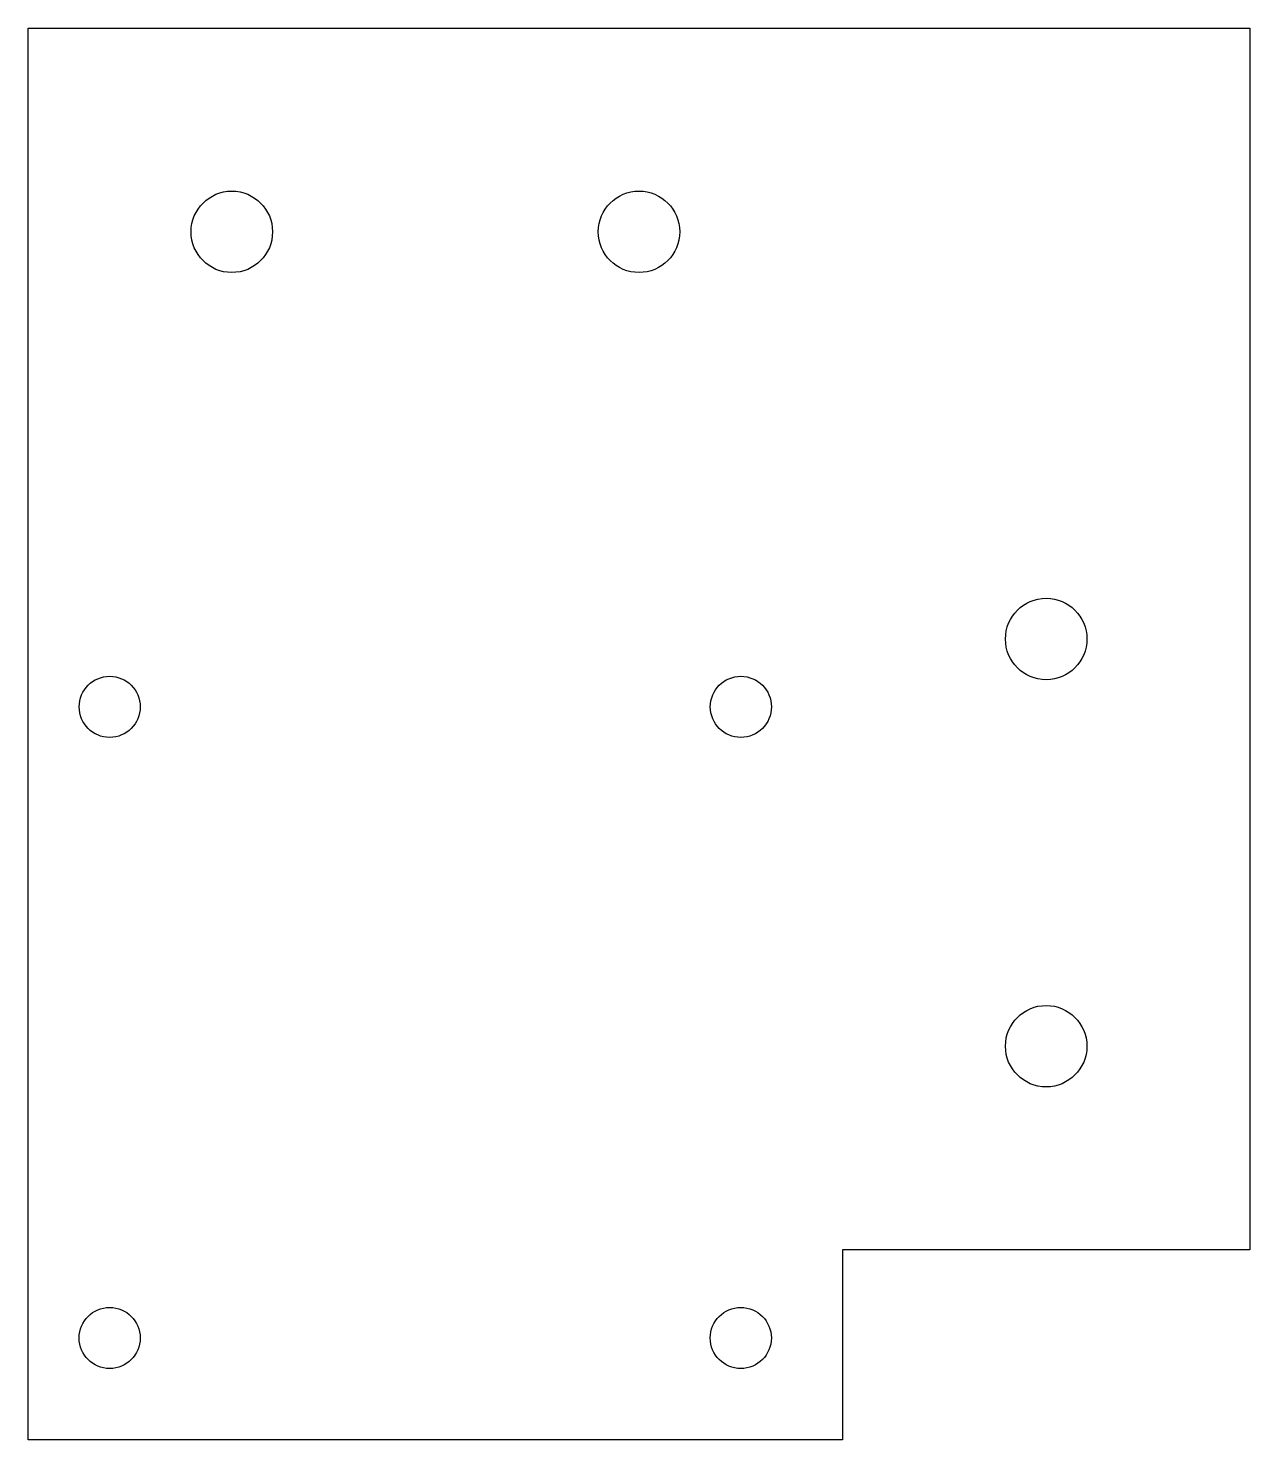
# Paper-space layout '_Back' of a CAD drawing. Header units: millimetres. Extents: x -60 to 0, y -69.3 to 0.
import ezdxf

# ---------------------------------------------------------------- set-up
doc = ezdxf.new("R2010")
doc.units = ezdxf.units.MM

psp = doc.layouts.new('_Back')

# ---------------------------------------------------------------- linework, layer by layer
at = {"color": 7, "linetype": 'Continuous', "lineweight": 25}
for p, q in [((-60, 0), (0, 0)), ((-60, -69.332), (-60, 0)), ((0, 0), (0, -60)), ((0, -60), (-20, -60)), ((-20, -60), (-20, -69.332)), ((-20, -69.332), (-60, -69.332))]:
    psp.add_line(p, q, dxfattribs=at)
for centre, radius in [((-50, -10), 2), ((-30, -10), 2), ((-10, -30), 2), ((-55.997, -33.332), 1.5), ((-24.997, -33.332), 1.5), ((-10, -50), 2), ((-56, -64.332), 1.5), ((-25, -64.332), 1.5)]:
    psp.add_circle(centre, radius, dxfattribs=at)

doc.saveas('drawing.dxf')
